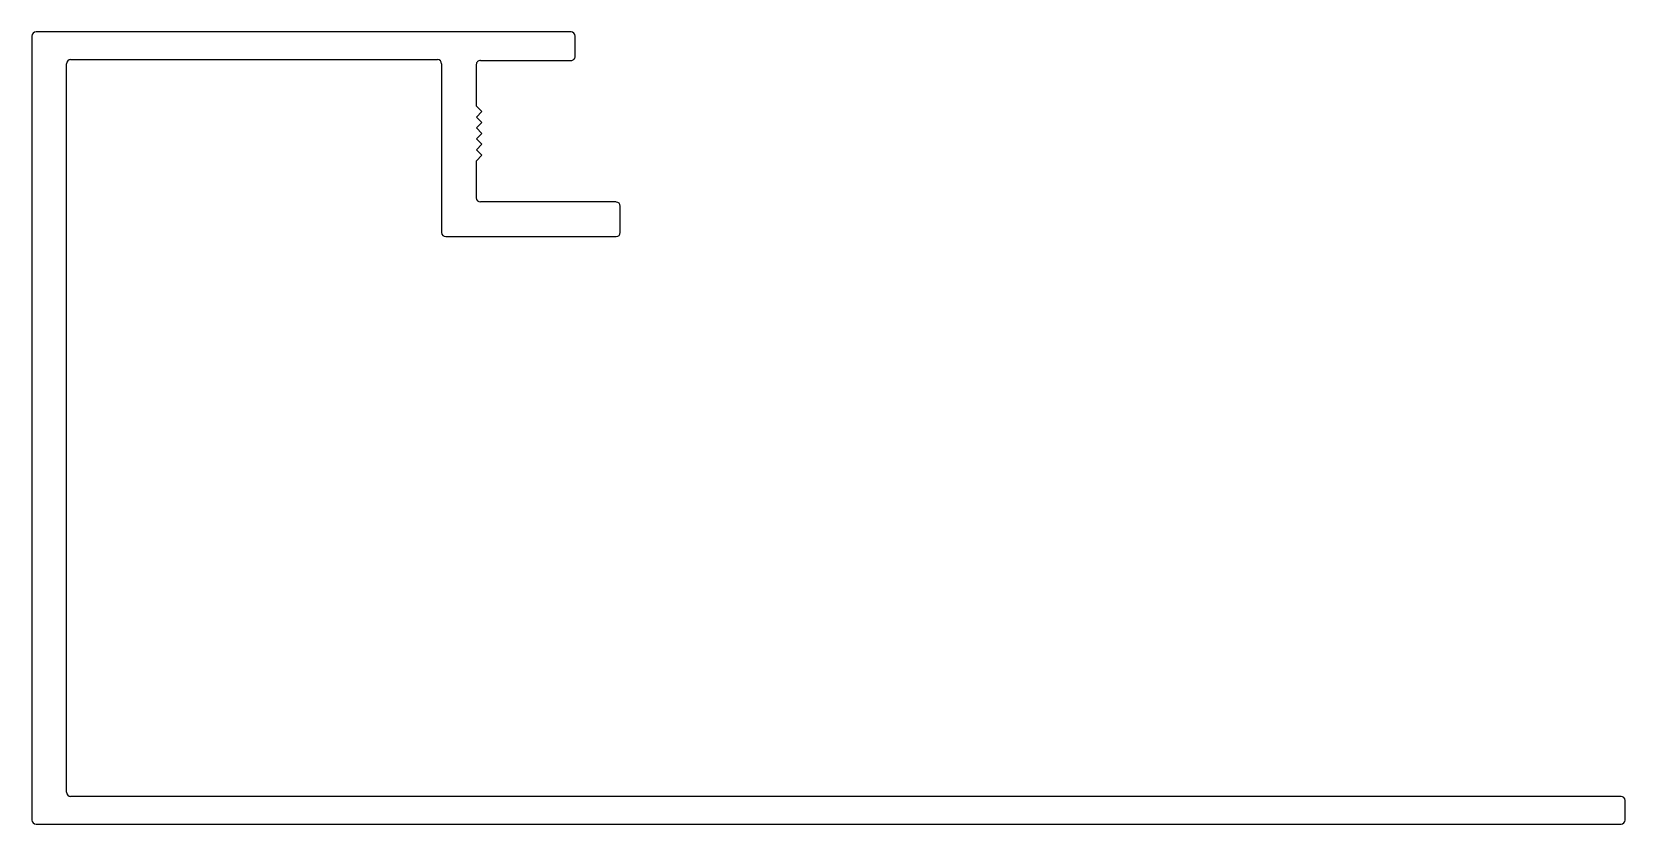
# Model space of a CAD drawing. Extents: x -76 to 70, y 12 to 84.
import ezdxf

# ---------------------------------------------------------------- set-up
doc = ezdxf.new("R2010")
doc.units = 0
doc.layers.get('0').update_dxf_attribs({"linetype": 'CONTINUOUS'})

msp = doc.modelspace()

# ---------------------------------------------------------------- linework, layer by layer
at = {"linetype": 'CONTINUOUS'}
for p, q in [((-76.07, 84.05), (-76.07, 12.2)), ((-26.65, 84.43), (-75.69, 84.43)), ((-26.27, 82.19), (-26.27, 84.05)), ((-72.52, 81.89), (-38.89, 81.89)), ((-34.95, 81.82), (-26.65, 81.81)), ((-72.9, 14.74), (-72.9, 81.51)), ((-38.51, 81.51), (-38.51, 66.05)), ((-35.33, 77.63), (-35.33, 81.44)), ((-34.83, 77.13), (-35.33, 77.63)), ((-35.33, 76.63), (-34.83, 77.13)), ((-34.83, 76.13), (-35.33, 76.63)), ((-35.33, 75.63), (-34.83, 76.13)), ((-34.83, 75.13), (-35.33, 75.63)), ((-35.33, 74.63), (-34.83, 75.13)), ((-34.83, 74.13), (-35.33, 74.63)), ((-35.33, 73.63), (-34.83, 74.13)), ((-34.83, 73.13), (-35.33, 73.63)), ((-35.33, 72.63), (-34.83, 73.13)), ((-35.33, 69.23), (-35.33, 72.63)), ((-22.52, 68.85), (-34.95, 68.85)), ((-22.14, 66.05), (-22.14, 68.46)), ((-38.13, 65.67), (-22.52, 65.67)), ((69.6, 14.36), (-72.52, 14.36)), ((69.98, 12.2), (69.98, 13.98)), ((-75.69, 11.82), (69.6, 11.82))]:
    msp.add_line(p, q, dxfattribs=at)
for centre, start, end in [((-75.69, 84.05), 90.1005, 180), ((-26.65, 84.05), 0, 90), ((-72.52, 81.51), 90.1005, 180), ((-38.89, 81.51), 0, 90), ((-34.95, 81.44), 89.8995, 180), ((-26.65, 82.19), 269.8995, 0), ((-34.95, 69.23), 180, 270), ((-22.52, 68.46), 0, 90), ((-38.13, 66.05), 180, 270), ((-22.52, 66.05), 270, 0), ((-72.52, 14.74), 180, 270), ((69.6, 13.98), 0, 90), ((-75.69, 12.2), 180, 270), ((69.6, 12.2), 270, 360)]:
    msp.add_arc(centre, 0.381, start, end, dxfattribs=at)

doc.saveas('drawing.dxf')
